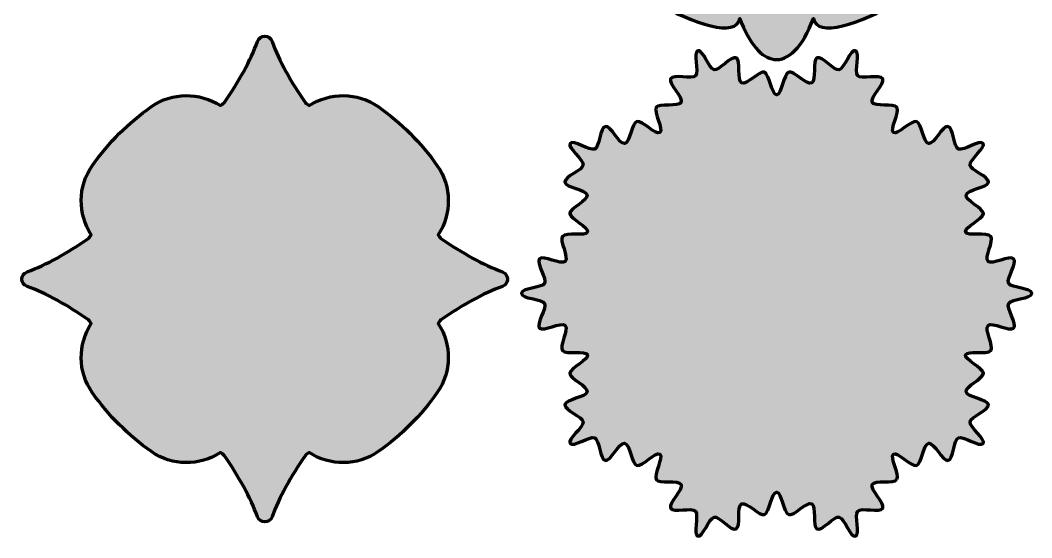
# Model space of a CAD drawing. Header units: inches. Extents: x 0 to 24.5, y 0.1 to 24.5.
# Drawn here: x 16.27 to 24.52, y 11.98 to 16.2 of the extents above; entities that cross this region are included whole.
import ezdxf

# ---------------------------------------------------------------- set-up
doc = ezdxf.new("R2010")
doc.units = ezdxf.units.IN
doc.header["$MEASUREMENT"] = 0
doc.layers.add('Layer 1', color=7, linetype='Continuous')

msp = doc.modelspace()

# ---------------------------------------------------------------- hatches: boundary and pattern name
at = {"layer": 'Layer 1', "true_color": 0xe6e7e8}
h = msp.add_hatch(color=254, dxfattribs=at)
h.dxf.hatch_style = 2
edge = h.paths.add_edge_path()
edge.add_spline(control_points=[(22.4219, 15.8797), (22.3203, 15.8931), (22.2202, 16.0046), (22.1426, 16.2142), (22.0904, 15.8923), (20.7375, 16.6735), (20.9902, 16.8795), (20.5196, 16.7992), (20.3853, 17.0318), (20.6901, 17.3993), (20.3853, 17.2836), (20.3853, 18.8457), (20.6901, 18.73), (20.3853, 19.0975), (20.5196, 19.3301), (20.9902, 19.2498), (20.7376, 19.4559), (22.0904, 20.237), (22.1426, 19.9151), (22.3084, 20.3629), (22.577, 20.3629), (22.7428, 19.9151), (22.795, 20.237), (24.1479, 19.4559), (23.8952, 19.2498), (24.3658, 19.3301), (24.5001, 19.0975), (24.1953, 18.73), (24.5001, 18.8457), (24.5001, 17.2836), (24.1953, 17.3993), (24.5001, 17.0318), (24.3658, 16.7992), (23.8952, 16.8795), (24.1478, 16.6735), (22.795, 15.8923), (22.7428, 16.2142), (22.6546, 15.976), (22.5373, 15.8645), (22.4219, 15.8797)], knot_values=[0, 0, 0, 0, 0.013889, 0.013889, 0.013889, 0.027778, 0.027778, 0.027778, 0.041667, 0.041667, 0.041667, 0.055556, 0.055556, 0.055556, 0.069444, 0.069444, 0.069444, 0.083333, 0.083333, 0.083333, 0.097222, 0.097222, 0.097222, 0.111111, 0.111111, 0.111111, 0.125, 0.125, 0.125, 0.138889, 0.138889, 0.138889, 0.152778, 0.152778, 0.152778, 0.166667, 0.166667, 0.166667, 0.180556, 0.180556, 0.180556, 0.180556], degree=3, periodic=0)
edge.add_line((22.4219, 15.8797), (22.4219, 15.8797))
h = msp.add_hatch(color=254, dxfattribs=at)
h.dxf.hatch_style = 2
edge = h.paths.add_edge_path()
edge.add_spline(control_points=[(19.1919, 12.6798), (19.3776, 12.8101), (19.5433, 12.9759), (19.6738, 13.1616), (19.7927, 13.3309), (19.7922, 13.5549), (19.682, 13.7255), (19.6892, 13.7362), (19.6966, 13.746), (19.7042, 13.7554), (19.878, 13.8755), (20.049, 13.9702), (20.2055, 14.0271), (20.2617, 14.0477), (20.2617, 14.1267), (20.2055, 14.1471), (20.049, 14.2041), (19.878, 14.2988), (19.7042, 14.4189), (19.6966, 14.4283), (19.6892, 14.4381), (19.682, 14.4488), (19.7922, 14.6194), (19.7927, 14.8433), (19.6738, 15.0127), (19.5433, 15.1983), (19.3776, 15.3641), (19.1919, 15.4945), (19.0225, 15.6135), (18.7987, 15.6129), (18.628, 15.5027), (18.6173, 15.5099), (18.6076, 15.5173), (18.5982, 15.525), (18.478, 15.6988), (18.3833, 15.8698), (18.3263, 16.0263), (18.3059, 16.0824), (18.2269, 16.0824), (18.2064, 16.0263), (18.1494, 15.8698), (18.0548, 15.6988), (17.9346, 15.525), (17.9252, 15.5174), (17.9155, 15.5099), (17.9048, 15.5027), (17.7341, 15.6129), (17.5102, 15.6135), (17.3408, 15.4945), (17.1551, 15.3641), (16.9894, 15.1983), (16.859, 15.0127), (16.74, 14.8433), (16.7405, 14.6194), (16.8507, 14.4488), (16.8436, 14.4381), (16.8361, 14.4283), (16.8285, 14.4189), (16.6548, 14.2988), (16.4836, 14.2041), (16.3273, 14.1471), (16.2711, 14.1267), (16.2711, 14.0477), (16.3273, 14.0271), (16.4836, 13.9702), (16.6548, 13.8755), (16.8285, 13.7554), (16.8361, 13.746), (16.8436, 13.7362), (16.8507, 13.7255), (16.7405, 13.5549), (16.74, 13.3309), (16.859, 13.1616), (16.9894, 12.9759), (17.1551, 12.8101), (17.3408, 12.6798), (17.5102, 12.5607), (17.7341, 12.5613), (17.9048, 12.6715), (17.9154, 12.6644), (17.9252, 12.6569), (17.9346, 12.6493), (18.0548, 12.4755), (18.1494, 12.3044), (18.2064, 12.148), (18.2269, 12.0918), (18.3059, 12.0918), (18.3263, 12.148), (18.3833, 12.3044), (18.478, 12.4755), (18.5982, 12.6493), (18.6076, 12.6569), (18.6172, 12.6644), (18.628, 12.6715), (18.7987, 12.5613), (19.0225, 12.5607), (19.1919, 12.6798)], knot_values=[0, 0, 0, 0, 0.013889, 0.013889, 0.013889, 0.027778, 0.027778, 0.027778, 0.041667, 0.041667, 0.041667, 0.055556, 0.055556, 0.055556, 0.069444, 0.069444, 0.069444, 0.083333, 0.083333, 0.083333, 0.097222, 0.097222, 0.097222, 0.111111, 0.111111, 0.111111, 0.125, 0.125, 0.125, 0.138889, 0.138889, 0.138889, 0.152778, 0.152778, 0.152778, 0.166667, 0.166667, 0.166667, 0.180556, 0.180556, 0.180556, 0.194444, 0.194444, 0.194444, 0.208333, 0.208333, 0.208333, 0.222222, 0.222222, 0.222222, 0.236111, 0.236111, 0.236111, 0.25, 0.25, 0.25, 0.263889, 0.263889, 0.263889, 0.277778, 0.277778, 0.277778, 0.291667, 0.291667, 0.291667, 0.305556, 0.305556, 0.305556, 0.319444, 0.319444, 0.319444, 0.333333, 0.333333, 0.333333, 0.347222, 0.347222, 0.347222, 0.361111, 0.361111, 0.361111, 0.375, 0.375, 0.375, 0.388889, 0.388889, 0.388889, 0.402778, 0.402778, 0.402778, 0.416667, 0.416667, 0.416667, 0.430556, 0.430556, 0.430556, 0.444444, 0.444444, 0.444444, 0.444444], degree=3, periodic=0)
edge.add_line((19.1919, 12.6798), (19.1919, 12.6798))
h = msp.add_hatch(color=254, dxfattribs=at)
h.dxf.hatch_style = 2
edge = h.paths.add_edge_path()
edge.add_spline(control_points=[(23.4248, 12.4517), (23.4027, 12.4158), (23.2421, 12.4517), (23.2226, 12.4103), (23.2035, 12.3702), (23.3282, 12.2582), (23.3083, 12.2194), (23.2869, 12.1779), (23.1309, 12.2266), (23.1047, 12.1945), (23.0749, 12.1581), (23.1276, 12.0035), (23.0862, 11.9901), (23.0452, 11.9767), (22.9982, 12.1332), (22.9523, 12.1461), (22.9127, 12.1572), (22.8135, 12.0272), (22.7718, 12.0485), (22.7332, 12.0682), (22.7681, 12.2322), (22.729, 12.2533), (22.6888, 12.2748), (22.5815, 12.1503), (22.542, 12.1658), (22.498, 12.1832), (22.4842, 12.3491), (22.4427, 12.3491), (22.4012, 12.3491), (22.3873, 12.1832), (22.3433, 12.1658), (22.3038, 12.1502), (22.1964, 12.2748), (22.1563, 12.2532), (22.117, 12.2322), (22.152, 12.0681), (22.1134, 12.0484), (22.0717, 12.0271), (21.9726, 12.1572), (21.9329, 12.146), (21.8872, 12.1332), (21.8401, 11.9767), (21.7993, 11.99), (21.7578, 12.0034), (21.8104, 12.1581), (21.7806, 12.1946), (21.7544, 12.2267), (21.5983, 12.1782), (21.5769, 12.2197), (21.557, 12.2584), (21.6818, 12.3704), (21.6627, 12.4105), (21.6431, 12.4519), (21.4826, 12.4159), (21.4605, 12.4518), (21.4353, 12.4927), (21.5229, 12.6343), (21.4897, 12.6584), (21.4565, 12.6826), (21.3483, 12.556), (21.302, 12.5675), (21.2611, 12.5777), (21.2463, 12.7415), (21.2011, 12.7476), (21.157, 12.7533), (21.0887, 12.6001), (21.0458, 12.6071), (20.9997, 12.6147), (20.9972, 12.778), (20.9585, 12.7929), (20.9146, 12.8098), (20.784, 12.7115), (20.7585, 12.7466), (20.733, 12.7816), (20.8668, 12.8752), (20.8646, 12.9226), (20.8626, 12.9638), (20.708, 13.017), (20.7152, 13.0632), (20.7218, 13.106), (20.8886, 13.1236), (20.8965, 13.1673), (20.9047, 13.2122), (20.7533, 13.2763), (20.7561, 13.3185), (20.7592, 13.366), (20.913, 13.43), (20.9002, 13.4691), (20.8875, 13.508), (20.7257, 13.4683), (20.6944, 13.5048), (20.667, 13.5368), (20.7502, 13.6786), (20.7169, 13.71), (20.6846, 13.7405), (20.5393, 13.6566), (20.5088, 13.6876), (20.4762, 13.7208), (20.5714, 13.8536), (20.5492, 13.8887), (20.5243, 13.9282), (20.3609, 13.9267), (20.3609, 13.9705), (20.3609, 14.0142), (20.5243, 14.0128), (20.5493, 14.0522), (20.5715, 14.0874), (20.4764, 14.2202), (20.5091, 14.2534), (20.5396, 14.2845), (20.6848, 14.2005), (20.717, 14.231), (20.7504, 14.2624), (20.6671, 14.4042), (20.6945, 14.4362), (20.7258, 14.4726), (20.8877, 14.4329), (20.9002, 14.4717), (20.9129, 14.511), (20.7593, 14.5749), (20.7561, 14.6223), (20.7533, 14.6645), (20.9047, 14.7287), (20.8965, 14.7735), (20.8886, 14.8173), (20.7218, 14.835), (20.7152, 14.8779), (20.708, 14.9241), (20.8625, 14.9772), (20.8646, 15.0185), (20.8669, 15.0657), (20.7331, 15.1593), (20.7585, 15.1943), (20.784, 15.2294), (20.9146, 15.1311), (20.9588, 15.1481), (20.9974, 15.1629), (20.9999, 15.3262), (21.046, 15.3338), (21.0889, 15.3407), (21.157, 15.1875), (21.201, 15.1933), (21.2463, 15.1993), (21.2611, 15.3631), (21.3021, 15.3733), (21.3483, 15.3848), (21.4565, 15.2582), (21.4897, 15.2824), (21.5229, 15.3066), (21.4355, 15.4484), (21.4606, 15.4891), (21.4827, 15.525), (21.6433, 15.4891), (21.6629, 15.5305), (21.6819, 15.5706), (21.5572, 15.6828), (21.5771, 15.7214), (21.5985, 15.7629), (21.7545, 15.7143), (21.7808, 15.7463), (21.8105, 15.7828), (21.7579, 15.9374), (21.7993, 15.9509), (21.8403, 15.9642), (21.8873, 15.8077), (21.933, 15.7948), (21.9727, 15.7836), (22.0719, 15.9136), (22.1137, 15.8923), (22.1522, 15.8726), (22.1173, 15.7086), (22.1564, 15.6876), (22.1965, 15.666), (22.3039, 15.7906), (22.3434, 15.775), (22.3874, 15.7576), (22.4012, 15.5919), (22.4428, 15.5919), (22.4842, 15.5919), (22.4982, 15.7577), (22.5422, 15.7751), (22.5816, 15.7906), (22.689, 15.6661), (22.7291, 15.6877), (22.7684, 15.7087), (22.7334, 15.8727), (22.772, 15.8924), (22.8138, 15.9137), (22.9128, 15.7837), (22.9525, 15.7948), (22.9983, 15.8077), (23.0453, 15.9642), (23.0862, 15.9509), (23.1276, 15.9374), (23.075, 15.7827), (23.1049, 15.7462), (23.131, 15.7141), (23.2871, 15.7627), (23.3085, 15.7211), (23.3285, 15.6825), (23.2036, 15.5704), (23.2227, 15.5303), (23.2423, 15.489), (23.4028, 15.5249), (23.4249, 15.489), (23.4501, 15.4483), (23.3626, 15.3065), (23.3957, 15.2824), (23.4289, 15.2582), (23.5371, 15.3848), (23.5834, 15.3733), (23.6244, 15.3631), (23.6391, 15.1993), (23.6844, 15.1934), (23.7285, 15.1875), (23.7967, 15.3407), (23.8396, 15.3337), (23.8858, 15.3263), (23.8882, 15.1628), (23.9269, 15.148), (23.971, 15.1312), (24.1015, 15.2293), (24.127, 15.1943), (24.1525, 15.1593), (24.0186, 15.0656), (24.0209, 15.0182), (24.0229, 14.977), (24.1774, 14.9239), (24.1703, 14.8777), (24.1637, 14.8348), (23.9968, 14.8172), (23.9889, 14.7735), (23.9807, 14.7287), (24.1323, 14.6645), (24.1294, 14.6224), (24.1262, 14.5749), (23.9725, 14.5109), (23.9852, 14.4717), (23.9979, 14.4328), (24.1597, 14.4725), (24.1911, 14.436), (24.2186, 14.4041), (24.1352, 14.2622), (24.1686, 14.2308), (24.2009, 14.2004), (24.3461, 14.2843), (24.3767, 14.2532), (24.4093, 14.22), (24.3141, 14.0873), (24.3363, 14.0521), (24.3612, 14.0126), (24.5246, 14.0142), (24.5246, 13.9704), (24.5246, 13.9266), (24.3612, 13.9281), (24.3362, 13.8885), (24.314, 13.8533), (24.4091, 13.7205), (24.3764, 13.6873), (24.3459, 13.6563), (24.2007, 13.7402), (24.1684, 13.7099), (24.1351, 13.6784), (24.2184, 13.5365), (24.191, 13.5047), (24.1596, 13.4681), (23.9979, 13.5079), (23.9852, 13.4691), (23.9726, 13.4299), (24.1262, 13.3659), (24.1294, 13.3185), (24.1323, 13.2763), (23.9807, 13.2122), (23.9889, 13.1673), (23.9969, 13.1235), (24.1637, 13.1059), (24.1703, 13.063), (24.1775, 13.0168), (24.0229, 12.9636), (24.0209, 12.9224), (24.0186, 12.8751), (24.1524, 12.7815), (24.127, 12.7466), (24.1015, 12.7115), (23.9709, 12.8096), (23.9268, 12.7928), (23.8881, 12.7779), (23.8857, 12.6145), (23.8395, 12.6071), (23.7966, 12.6001), (23.7284, 12.7533), (23.6845, 12.7475), (23.6391, 12.7415), (23.6244, 12.5777), (23.5834, 12.5675), (23.5371, 12.556), (23.4289, 12.6826), (23.3957, 12.6584), (23.3625, 12.6343), (23.4499, 12.4925), (23.4248, 12.4517)], knot_values=[0, 0, 0, 0, 0.013889, 0.013889, 0.013889, 0.027778, 0.027778, 0.027778, 0.041667, 0.041667, 0.041667, 0.055556, 0.055556, 0.055556, 0.069444, 0.069444, 0.069444, 0.083333, 0.083333, 0.083333, 0.097222, 0.097222, 0.097222, 0.111111, 0.111111, 0.111111, 0.125, 0.125, 0.125, 0.138889, 0.138889, 0.138889, 0.152778, 0.152778, 0.152778, 0.166667, 0.166667, 0.166667, 0.180556, 0.180556, 0.180556, 0.194444, 0.194444, 0.194444, 0.208333, 0.208333, 0.208333, 0.222222, 0.222222, 0.222222, 0.236111, 0.236111, 0.236111, 0.25, 0.25, 0.25, 0.263889, 0.263889, 0.263889, 0.277778, 0.277778, 0.277778, 0.291667, 0.291667, 0.291667, 0.305556, 0.305556, 0.305556, 0.319444, 0.319444, 0.319444, 0.333333, 0.333333, 0.333333, 0.347222, 0.347222, 0.347222, 0.361111, 0.361111, 0.361111, 0.375, 0.375, 0.375, 0.388889, 0.388889, 0.388889, 0.402778, 0.402778, 0.402778, 0.416667, 0.416667, 0.416667, 0.430556, 0.430556, 0.430556, 0.444444, 0.444444, 0.444444, 0.458333, 0.458333, 0.458333, 0.472222, 0.472222, 0.472222, 0.486111, 0.486111, 0.486111, 0.5, 0.5, 0.5, 0.513889, 0.513889, 0.513889, 0.527778, 0.527778, 0.527778, 0.541667, 0.541667, 0.541667, 0.555556, 0.555556, 0.555556, 0.569444, 0.569444, 0.569444, 0.583333, 0.583333, 0.583333, 0.597222, 0.597222, 0.597222, 0.611111, 0.611111, 0.611111, 0.625, 0.625, 0.625, 0.638889, 0.638889, 0.638889, 0.652778, 0.652778, 0.652778, 0.666667, 0.666667, 0.666667, 0.680556, 0.680556, 0.680556, 0.694444, 0.694444, 0.694444, 0.708333, 0.708333, 0.708333, 0.722222, 0.722222, 0.722222, 0.736111, 0.736111, 0.736111, 0.75, 0.75, 0.75, 0.763889, 0.763889, 0.763889, 0.777778, 0.777778, 0.777778, 0.791667, 0.791667, 0.791667, 0.805556, 0.805556, 0.805556, 0.819444, 0.819444, 0.819444, 0.833333, 0.833333, 0.833333, 0.847222, 0.847222, 0.847222, 0.861111, 0.861111, 0.861111, 0.875, 0.875, 0.875, 0.888889, 0.888889, 0.888889, 0.902778, 0.902778, 0.902778, 0.916667, 0.916667, 0.916667, 0.930556, 0.930556, 0.930556, 0.944444, 0.944444, 0.944444, 0.958333, 0.958333, 0.958333, 0.972222, 0.972222, 0.972222, 0.986111, 0.986111, 0.986111, 1, 1, 1, 1.013889, 1.013889, 1.013889, 1.027778, 1.027778, 1.027778, 1.041667, 1.041667, 1.041667, 1.055556, 1.055556, 1.055556, 1.069444, 1.069444, 1.069444, 1.083333, 1.083333, 1.083333, 1.097222, 1.097222, 1.097222, 1.111111, 1.111111, 1.111111, 1.125, 1.125, 1.125, 1.138889, 1.138889, 1.138889, 1.152778, 1.152778, 1.152778, 1.166667, 1.166667, 1.166667, 1.180556, 1.180556, 1.180556, 1.194444, 1.194444, 1.194444, 1.208333, 1.208333, 1.208333, 1.222222, 1.222222, 1.222222, 1.236111, 1.236111, 1.236111, 1.25, 1.25, 1.25, 1.263889, 1.263889, 1.263889, 1.277778, 1.277778, 1.277778, 1.291667, 1.291667, 1.291667, 1.305556, 1.305556, 1.305556, 1.319444, 1.319444, 1.319444, 1.333333, 1.333333, 1.333333, 1.347222, 1.347222, 1.347222, 1.361111, 1.361111, 1.361111, 1.375, 1.375, 1.375, 1.388889, 1.388889, 1.388889, 1.388889], degree=3, periodic=0)
edge.add_line((23.4248, 12.4517), (23.4248, 12.4517))

# ---------------------------------------------------------------- linework, layer by layer
at = {"layer": 'Layer 1', "color": 254, "lineweight": 80, "true_color": 0xe6e7e8}
for points, knots in [([(22.4219, 15.8797), (22.3203, 15.8931), (22.2202, 16.0046), (22.1426, 16.2142), (22.0904, 15.8923), (20.7375, 16.6735), (20.9902, 16.8795), (20.5196, 16.7992), (20.3853, 17.0318), (20.6901, 17.3993), (20.3853, 17.2836), (20.3853, 18.8457), (20.6901, 18.73), (20.3853, 19.0975), (20.5196, 19.3301), (20.9902, 19.2498), (20.7376, 19.4559), (22.0904, 20.237), (22.1426, 19.9151), (22.3084, 20.3629), (22.577, 20.3629), (22.7428, 19.9151), (22.795, 20.237), (24.1479, 19.4559), (23.8952, 19.2498), (24.3658, 19.3301), (24.5001, 19.0975), (24.1953, 18.73), (24.5001, 18.8457), (24.5001, 17.2836), (24.1953, 17.3993), (24.5001, 17.0318), (24.3658, 16.7992), (23.8952, 16.8795), (24.1478, 16.6735), (22.795, 15.8923), (22.7428, 16.2142), (22.6546, 15.976), (22.5373, 15.8645), (22.4219, 15.8797)], [0, 0, 0, 0, 1, 1, 1, 2, 2, 2, 3, 3, 3, 4, 4, 4, 5, 5, 5, 6, 6, 6, 7, 7, 7, 8, 8, 8, 9, 9, 9, 10, 10, 10, 11, 11, 11, 12, 12, 12, 13, 13, 13, 13]), ([(19.1919, 12.6798), (19.3776, 12.8101), (19.5433, 12.9759), (19.6738, 13.1616), (19.7927, 13.3309), (19.7922, 13.5549), (19.682, 13.7255), (19.6892, 13.7362), (19.6966, 13.746), (19.7042, 13.7554), (19.878, 13.8755), (20.049, 13.9702), (20.2055, 14.0271), (20.2617, 14.0477), (20.2617, 14.1267), (20.2055, 14.1471), (20.049, 14.2041), (19.878, 14.2988), (19.7042, 14.4189), (19.6966, 14.4283), (19.6892, 14.4381), (19.682, 14.4488), (19.7922, 14.6194), (19.7927, 14.8433), (19.6738, 15.0127), (19.5433, 15.1983), (19.3776, 15.3641), (19.1919, 15.4945), (19.0225, 15.6135), (18.7987, 15.6129), (18.628, 15.5027), (18.6173, 15.5099), (18.6076, 15.5173), (18.5982, 15.525), (18.478, 15.6988), (18.3833, 15.8698), (18.3263, 16.0263), (18.3059, 16.0824), (18.2269, 16.0824), (18.2064, 16.0263), (18.1494, 15.8698), (18.0548, 15.6988), (17.9346, 15.525), (17.9252, 15.5174), (17.9155, 15.5099), (17.9048, 15.5027), (17.7341, 15.6129), (17.5102, 15.6135), (17.3408, 15.4945), (17.1551, 15.3641), (16.9894, 15.1983), (16.859, 15.0127), (16.74, 14.8433), (16.7405, 14.6194), (16.8507, 14.4488), (16.8436, 14.4381), (16.8361, 14.4283), (16.8285, 14.4189), (16.6548, 14.2988), (16.4836, 14.2041), (16.3273, 14.1471), (16.2711, 14.1267), (16.2711, 14.0477), (16.3273, 14.0271), (16.4836, 13.9702), (16.6548, 13.8755), (16.8285, 13.7554), (16.8361, 13.746), (16.8436, 13.7362), (16.8507, 13.7255), (16.7405, 13.5549), (16.74, 13.3309), (16.859, 13.1616), (16.9894, 12.9759), (17.1551, 12.8101), (17.3408, 12.6798), (17.5102, 12.5607), (17.7341, 12.5613), (17.9048, 12.6715), (17.9154, 12.6644), (17.9252, 12.6569), (17.9346, 12.6493), (18.0548, 12.4755), (18.1494, 12.3044), (18.2064, 12.148), (18.2269, 12.0918), (18.3059, 12.0918), (18.3263, 12.148), (18.3833, 12.3044), (18.478, 12.4755), (18.5982, 12.6493), (18.6076, 12.6569), (18.6172, 12.6644), (18.628, 12.6715), (18.7987, 12.5613), (19.0225, 12.5607), (19.1919, 12.6798)], [0, 0, 0, 0, 1, 1, 1, 2, 2, 2, 3, 3, 3, 4, 4, 4, 5, 5, 5, 6, 6, 6, 7, 7, 7, 8, 8, 8, 9, 9, 9, 10, 10, 10, 11, 11, 11, 12, 12, 12, 13, 13, 13, 14, 14, 14, 15, 15, 15, 16, 16, 16, 17, 17, 17, 18, 18, 18, 19, 19, 19, 20, 20, 20, 21, 21, 21, 22, 22, 22, 23, 23, 23, 24, 24, 24, 25, 25, 25, 26, 26, 26, 27, 27, 27, 28, 28, 28, 29, 29, 29, 30, 30, 30, 31, 31, 31, 32, 32, 32, 32]), ([(23.4248, 12.4517), (23.4027, 12.4158), (23.2421, 12.4517), (23.2226, 12.4103), (23.2035, 12.3702), (23.3282, 12.2582), (23.3083, 12.2194), (23.2869, 12.1779), (23.1309, 12.2266), (23.1047, 12.1945), (23.0749, 12.1581), (23.1276, 12.0035), (23.0862, 11.9901), (23.0452, 11.9767), (22.9982, 12.1332), (22.9523, 12.1461), (22.9127, 12.1572), (22.8135, 12.0272), (22.7718, 12.0485), (22.7332, 12.0682), (22.7681, 12.2322), (22.729, 12.2533), (22.6888, 12.2748), (22.5815, 12.1503), (22.542, 12.1658), (22.498, 12.1832), (22.4842, 12.3491), (22.4427, 12.3491), (22.4012, 12.3491), (22.3873, 12.1832), (22.3433, 12.1658), (22.3038, 12.1502), (22.1964, 12.2748), (22.1563, 12.2532), (22.117, 12.2322), (22.152, 12.0681), (22.1134, 12.0484), (22.0717, 12.0271), (21.9726, 12.1572), (21.9329, 12.146), (21.8872, 12.1332), (21.8401, 11.9767), (21.7993, 11.99), (21.7578, 12.0034), (21.8104, 12.1581), (21.7806, 12.1946), (21.7544, 12.2267), (21.5983, 12.1782), (21.5769, 12.2197), (21.557, 12.2584), (21.6818, 12.3704), (21.6627, 12.4105), (21.6431, 12.4519), (21.4826, 12.4159), (21.4605, 12.4518), (21.4353, 12.4927), (21.5229, 12.6343), (21.4897, 12.6584), (21.4565, 12.6826), (21.3483, 12.556), (21.302, 12.5675), (21.2611, 12.5777), (21.2463, 12.7415), (21.2011, 12.7476), (21.157, 12.7533), (21.0887, 12.6001), (21.0458, 12.6071), (20.9997, 12.6147), (20.9972, 12.778), (20.9585, 12.7929), (20.9146, 12.8098), (20.784, 12.7115), (20.7585, 12.7466), (20.733, 12.7816), (20.8668, 12.8752), (20.8646, 12.9226), (20.8626, 12.9638), (20.708, 13.017), (20.7152, 13.0632), (20.7218, 13.106), (20.8886, 13.1236), (20.8965, 13.1673), (20.9047, 13.2122), (20.7533, 13.2763), (20.7561, 13.3185), (20.7592, 13.366), (20.913, 13.43), (20.9002, 13.4691), (20.8875, 13.508), (20.7257, 13.4683), (20.6944, 13.5048), (20.667, 13.5368), (20.7502, 13.6786), (20.7169, 13.71), (20.6846, 13.7405), (20.5393, 13.6566), (20.5088, 13.6876), (20.4762, 13.7208), (20.5714, 13.8536), (20.5492, 13.8887), (20.5243, 13.9282), (20.3609, 13.9267), (20.3609, 13.9705), (20.3609, 14.0142), (20.5243, 14.0128), (20.5493, 14.0522), (20.5715, 14.0874), (20.4764, 14.2202), (20.5091, 14.2534), (20.5396, 14.2845), (20.6848, 14.2005), (20.717, 14.231), (20.7504, 14.2624), (20.6671, 14.4042), (20.6945, 14.4362), (20.7258, 14.4726), (20.8877, 14.4329), (20.9002, 14.4717), (20.9129, 14.511), (20.7593, 14.5749), (20.7561, 14.6223), (20.7533, 14.6645), (20.9047, 14.7287), (20.8965, 14.7735), (20.8886, 14.8173), (20.7218, 14.835), (20.7152, 14.8779), (20.708, 14.9241), (20.8625, 14.9772), (20.8646, 15.0185), (20.8669, 15.0657), (20.7331, 15.1593), (20.7585, 15.1943), (20.784, 15.2294), (20.9146, 15.1311), (20.9588, 15.1481), (20.9974, 15.1629), (20.9999, 15.3262), (21.046, 15.3338), (21.0889, 15.3407), (21.157, 15.1875), (21.201, 15.1933), (21.2463, 15.1993), (21.2611, 15.3631), (21.3021, 15.3733), (21.3483, 15.3848), (21.4565, 15.2582), (21.4897, 15.2824), (21.5229, 15.3066), (21.4355, 15.4484), (21.4606, 15.4891), (21.4827, 15.525), (21.6433, 15.4891), (21.6629, 15.5305), (21.6819, 15.5706), (21.5572, 15.6828), (21.5771, 15.7214), (21.5985, 15.7629), (21.7545, 15.7143), (21.7808, 15.7463), (21.8105, 15.7828), (21.7579, 15.9374), (21.7993, 15.9509), (21.8403, 15.9642), (21.8873, 15.8077), (21.933, 15.7948), (21.9727, 15.7836), (22.0719, 15.9136), (22.1137, 15.8923), (22.1522, 15.8726), (22.1173, 15.7086), (22.1564, 15.6876), (22.1965, 15.666), (22.3039, 15.7906), (22.3434, 15.775), (22.3874, 15.7576), (22.4012, 15.5919), (22.4428, 15.5919), (22.4842, 15.5919), (22.4982, 15.7577), (22.5422, 15.7751), (22.5816, 15.7906), (22.689, 15.6661), (22.7291, 15.6877), (22.7684, 15.7087), (22.7334, 15.8727), (22.772, 15.8924), (22.8138, 15.9137), (22.9128, 15.7837), (22.9525, 15.7948), (22.9983, 15.8077), (23.0453, 15.9642), (23.0862, 15.9509), (23.1276, 15.9374), (23.075, 15.7827), (23.1049, 15.7462), (23.131, 15.7141), (23.2871, 15.7627), (23.3085, 15.7211), (23.3285, 15.6825), (23.2036, 15.5704), (23.2227, 15.5303), (23.2423, 15.489), (23.4028, 15.5249), (23.4249, 15.489), (23.4501, 15.4483), (23.3626, 15.3065), (23.3957, 15.2824), (23.4289, 15.2582), (23.5371, 15.3848), (23.5834, 15.3733), (23.6244, 15.3631), (23.6391, 15.1993), (23.6844, 15.1934), (23.7285, 15.1875), (23.7967, 15.3407), (23.8396, 15.3337), (23.8858, 15.3263), (23.8882, 15.1628), (23.9269, 15.148), (23.971, 15.1312), (24.1015, 15.2293), (24.127, 15.1943), (24.1525, 15.1593), (24.0186, 15.0656), (24.0209, 15.0182), (24.0229, 14.977), (24.1774, 14.9239), (24.1703, 14.8777), (24.1637, 14.8348), (23.9968, 14.8172), (23.9889, 14.7735), (23.9807, 14.7287), (24.1323, 14.6645), (24.1294, 14.6224), (24.1262, 14.5749), (23.9725, 14.5109), (23.9852, 14.4717), (23.9979, 14.4328), (24.1597, 14.4725), (24.1911, 14.436), (24.2186, 14.4041), (24.1352, 14.2622), (24.1686, 14.2308), (24.2009, 14.2004), (24.3461, 14.2843), (24.3767, 14.2532), (24.4093, 14.22), (24.3141, 14.0873), (24.3363, 14.0521), (24.3612, 14.0126), (24.5246, 14.0142), (24.5246, 13.9704), (24.5246, 13.9266), (24.3612, 13.9281), (24.3362, 13.8885), (24.314, 13.8533), (24.4091, 13.7205), (24.3764, 13.6873), (24.3459, 13.6563), (24.2007, 13.7402), (24.1684, 13.7099), (24.1351, 13.6784), (24.2184, 13.5365), (24.191, 13.5047), (24.1596, 13.4681), (23.9979, 13.5079), (23.9852, 13.4691), (23.9726, 13.4299), (24.1262, 13.3659), (24.1294, 13.3185), (24.1323, 13.2763), (23.9807, 13.2122), (23.9889, 13.1673), (23.9969, 13.1235), (24.1637, 13.1059), (24.1703, 13.063), (24.1775, 13.0168), (24.0229, 12.9636), (24.0209, 12.9224), (24.0186, 12.8751), (24.1524, 12.7815), (24.127, 12.7466), (24.1015, 12.7115), (23.9709, 12.8096), (23.9268, 12.7928), (23.8881, 12.7779), (23.8857, 12.6145), (23.8395, 12.6071), (23.7966, 12.6001), (23.7284, 12.7533), (23.6845, 12.7475), (23.6391, 12.7415), (23.6244, 12.5777), (23.5834, 12.5675), (23.5371, 12.556), (23.4289, 12.6826), (23.3957, 12.6584), (23.3625, 12.6343), (23.4499, 12.4925), (23.4248, 12.4517)], [0, 0, 0, 0, 1, 1, 1, 2, 2, 2, 3, 3, 3, 4, 4, 4, 5, 5, 5, 6, 6, 6, 7, 7, 7, 8, 8, 8, 9, 9, 9, 10, 10, 10, 11, 11, 11, 12, 12, 12, 13, 13, 13, 14, 14, 14, 15, 15, 15, 16, 16, 16, 17, 17, 17, 18, 18, 18, 19, 19, 19, 20, 20, 20, 21, 21, 21, 22, 22, 22, 23, 23, 23, 24, 24, 24, 25, 25, 25, 26, 26, 26, 27, 27, 27, 28, 28, 28, 29, 29, 29, 30, 30, 30, 31, 31, 31, 32, 32, 32, 33, 33, 33, 34, 34, 34, 35, 35, 35, 36, 36, 36, 37, 37, 37, 38, 38, 38, 39, 39, 39, 40, 40, 40, 41, 41, 41, 42, 42, 42, 43, 43, 43, 44, 44, 44, 45, 45, 45, 46, 46, 46, 47, 47, 47, 48, 48, 48, 49, 49, 49, 50, 50, 50, 51, 51, 51, 52, 52, 52, 53, 53, 53, 54, 54, 54, 55, 55, 55, 56, 56, 56, 57, 57, 57, 58, 58, 58, 59, 59, 59, 60, 60, 60, 61, 61, 61, 62, 62, 62, 63, 63, 63, 64, 64, 64, 65, 65, 65, 66, 66, 66, 67, 67, 67, 68, 68, 68, 69, 69, 69, 70, 70, 70, 71, 71, 71, 72, 72, 72, 73, 73, 73, 74, 74, 74, 75, 75, 75, 76, 76, 76, 77, 77, 77, 78, 78, 78, 79, 79, 79, 80, 80, 80, 81, 81, 81, 82, 82, 82, 83, 83, 83, 84, 84, 84, 85, 85, 85, 86, 86, 86, 87, 87, 87, 88, 88, 88, 89, 89, 89, 90, 90, 90, 91, 91, 91, 92, 92, 92, 93, 93, 93, 94, 94, 94, 95, 95, 95, 96, 96, 96, 97, 97, 97, 98, 98, 98, 99, 99, 99, 100, 100, 100, 100])]:
    msp.add_open_spline(points, degree=3, knots=knots, dxfattribs=at)

doc.saveas('drawing.dxf')
